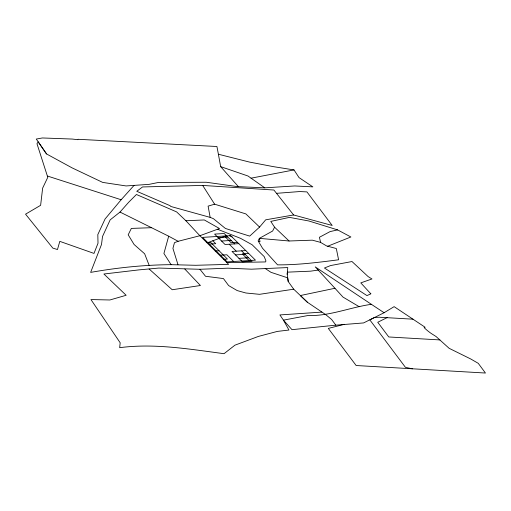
<?xml version="1.0" encoding="UTF-8"?>
<svg xmlns="http://www.w3.org/2000/svg" width="511" height="511" viewBox="0 0 511 511"><rect width="100%" height="100%" fill="white"/><g stroke="black" fill="none" stroke-linecap="round" stroke-linejoin="round"><path stroke-width="0.77" d="M344.388 324.313L328.305 328.407L356.148 365.518L485.45 373.036L478.258 363.334L470.746 358.984L449.15 348.323L436.055 336.525L431.239 333.479A37.539 16.863 21.3 0 1 424.571 328.036L424.117 327.57L425.158 327.283L394.128 306.645L384.093 312.732L363.577 322.933L335.842 325.162L331.613 319.477L325.75 314.655L307.424 302.276L293.71 289.2L288.204 281.516L287.208 274.254L287.386 272.152L310.509 271.175L318.187 270.083M287.208 274.254L287.763 267.566L251.508 269.188L227.829 268.173L199.954 269.284L158.793 268.058L138.794 269.897L103.912 274.011L126.153 295.275L109.878 299.983L90.945 299.555L120.181 342.772L119.683 347.678C154.475 343.105 189.543 349.147 224.029 353.689L234.945 345.168L258.419 336.417L277.352 331.409L288.951 330.036L283.439 320.148L279.907 314.936L321.834 312.112M120.008 212.071L168.687 236.203L163.91 253.488L171.089 264.672L195.732 265.292L228.653 264.372L199.878 235.724L185.915 220.752L176.646 211.924L136.424 194.493L128.644 202.305L120.008 212.071L110.159 219.883L102.519 236.484L101.504 244.475L90.639 272.389C117.217 267.675 144.096 264.877 171.089 264.672M327.692 246.238L350.872 236.983L337.599 229.893L308.906 220.995L289.443 217.379L270.779 221.416L274.573 227.191L272.638 231.017L259.364 238.356L258.125 240.834L262.539 248.276L277.569 264.858C297.99 264.998 318.366 262.399 338.595 259.786L336.302 248.512L326.638 245.957L320.582 242.38L312.349 240.176L289.073 240.994L259.364 238.356L260.016 241.601L258.521 241.511M134.061 185.391L121.152 199.744L105.074 218.983L97.812 234.594L98.016 243.217L93.992 253.411L59.806 241.364L57.468 249.528L52.831 248.116L25.55 214.173L40.625 205.307L42.637 188.131L47.785 177.323L36.971 143.687L38.21 141.841L46.533 153.939L72.102 167.876L102.66 182.395L126.076 185.94L149.11 184.356L158.41 182.465L206.291 182.248L237.245 186.592L264.8 187.844L294.706 185.959L312.853 186.866L299.037 177.604L294.01 169.92L273.391 166.643L249.547 162.083L218.389 154.233L216.926 146.504L78.023 139.292L77.928 139.682L72.211 139.056L42.349 137.964L36.281 139.062L46.533 153.939M293.608 214.971L273.902 190.028L202.682 185.429L142.556 186.949L136.782 191.299L170.035 205.665L170.827 206.476L210.149 217.373L213.394 218.663L225.421 228.468L249.694 236.108L259.588 227.069L265.694 219.819L293.608 214.971L332.188 225.466L306.939 191.906L299.733 191.548L276.508 193.33M387.21 317.567L377.75 322.275L388.775 336.966L439.945 339.93M185.915 220.752L204.304 219.954L219.5 228.526L199.878 235.724L178.141 241.294L174.494 242.636L172.922 248.372L177.975 264.653M207.811 242.604L225.996 235.935M259.588 227.069L245.861 213.911L214.62 204.183L208.105 206.131L210.149 217.373M337.599 229.893L330.074 231.598L319.42 237.283L320.582 242.38M384.093 312.732L371.369 304.313C349.984 307.379 329.601 316.264 307.756 315.555L283.439 320.148L291.992 329.672L335.842 325.162M359.201 306.715L342.977 297.076L334.954 288.274L300.359 295.543L307.424 302.276M218.389 154.233L220.656 166.631L248.001 176.008L251.054 178.179L294.01 169.92M293.71 289.2L259.524 294.323L245.906 293.001L237.187 290.574L228.634 285.572L223.435 278.572L205.511 276.272L199.954 269.284M218.082 237.564L227.695 236.97M221.563 241.032L231.176 240.438M206.872 242.674L210.717 242.438L227.433 259.071L223.582 259.313M209.306 244.092L215.744 243.696L212.812 240.77M237.57 242.348L231.132 242.744L224.751 236.389M238.873 243.645L225.044 244.501L214.601 234.102L224.214 233.508L234.658 243.907M215.227 250.99L219.072 250.754M245.836 250.575L232.007 251.431L242.45 261.824L252.064 261.23L241.62 250.837M220.445 255.181L226.89 254.785L233.629 261.498M248.71 253.437L242.271 253.833L249.017 260.546M235.488 254.893L245.101 254.299M238.969 258.362L248.582 257.768M151.729 227.695L131.34 228.411L128.191 234.811L134.099 244.501L144.639 253.782L149.206 265.484M226.884 262.609L265.541 261.939L265.944 260.98L264.219 256.631L252.121 244.743L240.534 238.33L217.539 229.247M412.99 319.183L379.271 317.235L374.595 317.452L369.798 319.841L405.421 367.32L412.403 368.84M121.152 199.744L47.6 176.078M229.465 235.718L232.115 236.919M168.687 236.203L178.141 241.294M265.196 268.486L270.983 272.331L287.699 277.837L288.204 281.516M371.369 304.313L315.255 266.895L334.954 288.274M251.054 178.179L264.8 187.844M149.129 268.997L172.213 289.743L200.414 285.515L184.79 269.022M274.573 227.191L289.073 240.994M229.26 244.239L236.223 251.169M220.656 166.631L238.241 186.483M202.682 185.429L214.62 204.183M370.833 293.812L366.975 295.601L324.44 268.013L330.598 265.554L351.99 261.536L368.118 276.585L371.957 278.961L360.792 282.883L370.833 293.812M230.685 235.641L202.56 237.379L227.191 261.894L255.455 260.15L230.685 235.641"/></g></svg>
